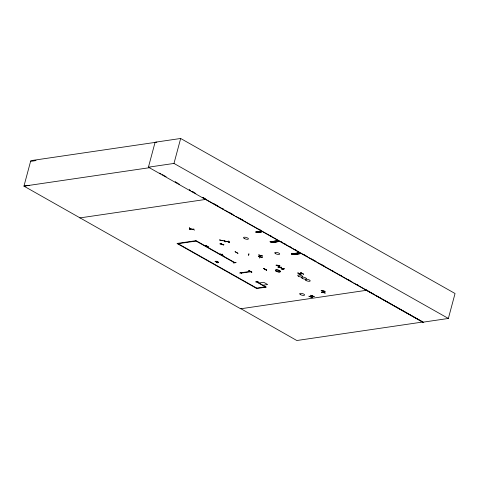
<?xml version="1.0" encoding="UTF-8"?>
<svg xmlns="http://www.w3.org/2000/svg" width="479" height="479" viewBox="0 0 479 479"><rect width="100%" height="100%" fill="white"/><g stroke="black" fill="none" stroke-linecap="round" stroke-linejoin="round"><path stroke-width="0.72" d="M259.39 258.133L259.654 256.792M321.349 292.112L325.337 293.046L321.343 292.118M277.592 266.995L281.335 267.384M314.23 296.627L310.566 295.232L314.206 296.669M280.029 267.444L283.053 269.078M241.23 272.904L241.65 273.078L241.26 272.922M265.791 287.184L256.043 281.676L256.989 281.73M258.415 256.457L262.396 257.474L258.48 256.187M258.702 254.936L262.66 256.055L258.696 254.954M260.354 256.864L260.552 255.541M260.75 255.582L260.486 256.912M248.799 253.96L248.631 255.361L248.936 253.804M323.409 292.543L323.157 291.106M223.849 244.781L219.873 243.811L223.849 244.733M148.424 167.183L155.106 142.233L180.667 138.479L455.05 293.507L448.362 318.457L422.807 322.211L148.424 167.183L173.979 163.429L448.362 318.457M173.979 163.429L180.667 138.479M217.993 261.576L217.676 262.438L218.61 262.642L217.472 262.815L216.502 262.264L217.472 262.402L217.813 261.474M222.28 254.618L222.304 254.181L222.005 254.648M222.202 254.547L222.244 254.169L222.154 254.547M248.918 270.617L251.828 272.276L248.966 270.461M279.922 265.438L276.132 265.192M283.017 269.06L282.73 268.551L283.113 268.683L282.867 269.066M284.43 268.713L281.646 269.288L284.394 268.875M300.914 274.539L297.992 272.886M300.704 272.623L303.734 274.275L300.698 272.491M301.95 273.329L299.237 273.731M302.327 273.407L299.609 273.952M325.091 291.442L321.086 290.567L325.133 291.292M394.72 306.344L393.499 305.41M223.448 240.829L219.448 239.937L223.442 240.805M312.518 297.597L308.859 296.19L312.595 297.531M323.02 291.076L323.259 292.531M205.844 245.511L208.784 247.188L205.874 245.482M220.346 253.804L223.274 255.439M263.612 268.485L266.522 270.126M266.378 270.132L263.438 268.515L263.755 268.42M297.932 273.024L300.866 274.659L297.818 273.048M278.706 267.587L281.413 267.192M189.349 227.932L190.133 229.531L189.54 227.938M189.912 229.483L189.51 227.956M224.591 240.38L225.19 241.961L224.567 240.386M310.709 296.836L312.29 295.932M312.452 296.01L312.344 296.07M207.281 246.332L207.641 246.362M236.321 252.451L236.404 252.457M250.379 271.431L250.715 271.473M264.839 269.318L264.534 269.348L264.899 269.39M265.564 269.3L265.264 269.324M279.407 267.162L279.664 267.138M300.489 273.611L300.836 273.778M301.004 273.725L300.698 273.569L301.046 273.743M251.81 272.282L248.781 270.671M263.725 268.45L266.659 270.078L266.348 270.174M312.434 295.986L310.889 296.735M260.81 231.399L255.864 232.087M255.684 231.98L260.899 231.381M255.852 232.064L260.804 231.381M256.75 232.59L261.726 231.914L256.528 232.393M269.94 241.721L277.461 240.847M277.646 240.853L270.222 241.883M278.521 241.362L271.102 242.392M271.294 242.596L278.802 241.518M291.388 253.84L298.806 252.81M292.825 254.666L292.429 254.535L300.249 253.636M299.004 253.014L291.454 253.972L299.088 252.972M221.855 244.26L221.472 244.23L221.933 244.254M264.564 269.348L264.917 269.378M30.578 161.399L36.021 160.567M29.393 185.313L23.95 186.139L30.776 160.669L156.819 142.149M149.993 167.62L23.95 186.139L240.65 308.787L366.986 290.22L365.687 289.484M79.825 217.921L205.868 199.402L223.448 209.335M177.595 243.781L196.073 241.063M278.562 267.545L281.43 267.24M280.419 267.593L280.215 267.462M299.088 273.689L301.812 273.275M299.734 274.036L302.447 273.641M259.121 282.987L263.713 282.311L267.653 284.538L263.061 285.215M256.193 288.19L265.222 286.861M240.907 308.721L296.818 340.521L422.759 322.02M220.424 243.368L223.442 245.032L220.532 243.38M237.943 253.277L235.003 251.661L237.907 253.313M235.009 262.923L234.752 262.779M278.413 266.318L281.323 267.971L278.305 266.306M249.08 271.737L251.81 271.371M255.57 281.939L258.301 281.55M261.486 231.716L256.57 232.495M270.982 242.416L278.419 241.404M271.168 242.524L278.718 241.566M291.705 253.936L299.171 253.122M291.765 254.151L299.124 252.906M300.159 253.678L292.639 254.66M189.912 228.74L193.69 229.435M193.75 229.513L189.941 228.818M228.848 241.949L225.004 241.248M276.048 265.162L279.802 265.534M279.365 266.965L278.071 265.611M224.944 241.171L228.836 241.889M193.72 228.764L194.294 230.279M228.782 241.188L229.178 242.661M278.06 265.456L279.437 267.078M159.681 173.093L160.968 173.823M162.261 174.548L166.135 176.739M177.11 182.942L175.176 181.846L177.164 182.93M178.404 183.673L179.691 184.397M189.379 189.87L190.672 190.6L189.409 189.87M195.833 193.522L191.959 191.331L193.276 192.055M202.934 197.534L205.521 198.995L202.94 197.534M213.981 203.773L217.885 205.976M222.442 208.551L223.747 209.287M230.255 212.969L232.207 214.071M239.374 218.119L243.278 220.328M258.905 229.154L260.205 229.89M269.976 235.411L271.276 236.147M281.041 241.661L282.347 242.398M284.298 243.5L285.598 244.236M289.508 246.446L290.807 247.182M295.363 249.757L296.669 250.493M303.83 254.541L305.135 255.271M306.434 256.008L307.74 256.744M311.643 258.953L313.595 260.055M314.901 260.792L316.2 261.528M320.756 264.103L324.666 266.312M331.827 270.354L333.133 271.09M340.294 275.138L341.593 275.874M348.107 279.55L350.059 280.658M357.22 284.706L358.526 285.442M366.692 290.268L423.747 322.577M224.753 210.071L234.518 215.586M235.818 216.322L307.44 256.786M308.745 257.522L315.906 261.57M317.206 262.306L341.299 275.916M342.599 276.652L352.364 282.173M353.67 282.909L374.35 294.591M375.626 295.315L382.008 298.92M383.29 299.644L389.672 303.249M390.948 303.967L392.223 304.692M395.414 306.494L422.861 322.002M195.504 240.745L234.494 262.773L235.021 262.696L196.031 240.668L177.026 243.458L256.762 288.514L266.318 287.107L256.57 281.598M178.122 243.703L256.72 288.113M228.621 241.135L229.357 242.727L228.782 241.182M300.285 253.571L292.861 254.6M278.838 241.458L271.413 242.488M277.682 240.787L270.258 241.817M282.82 268.539L282.802 268.935L282.844 268.539M216.131 261.241L214.981 261.408L215.957 261.959L217.089 261.785L216.131 261.241M233.237 262.821L236.111 262.48L233.231 262.839M242.488 272.593L239.751 273L242.5 272.593M250.194 271.401L241.165 272.731L241.733 273.048L250.762 271.725L250.182 271.413M244.284 238.5A2.551 0.85 15 0 0 248.379 239.021A2.551 0.85 15 0 0 245.236 237.243A2.551 0.85 15 0 0 244.284 238.5M275.551 253.648A2.551 0.85 15 0 0 279.652 254.163A2.551 0.85 15 0 0 276.503 252.385A2.551 0.85 15 0 0 275.551 253.648M276.215 271.18A2.557 0.856 15 0 0 280.317 271.701A2.557 0.856 15 0 0 277.167 269.916A2.557 0.856 15 0 0 276.215 271.18A2.551 0.85 15 0 0 280.311 271.701A2.551 0.85 15 0 0 277.167 269.922A2.551 0.85 15 0 0 276.215 271.186M300.435 294.609A2.551 0.85 15 0 0 304.53 295.13A2.551 0.85 15 0 0 301.387 293.352A2.551 0.85 15 0 0 300.435 294.609M298.525 276.257A2.551 0.85 15 0 0 302.626 276.772A2.551 0.85 15 0 0 299.477 274.994A2.551 0.85 15 0 0 298.525 276.257M302.303 278.389A2.551 0.85 15 0 0 306.404 278.904A2.551 0.85 15 0 0 303.255 277.131A2.551 0.85 15 0 0 302.303 278.389M306.033 280.502A2.569 0.856 15 0 0 310.152 281.023A2.569 0.856 15 0 0 306.985 279.233A2.569 0.856 15 0 0 306.033 280.502"/></g></svg>
